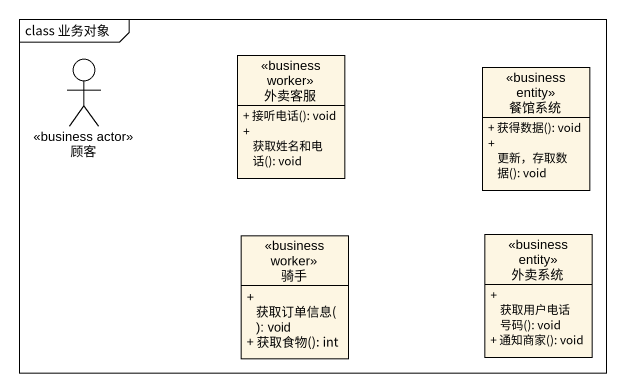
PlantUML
@startuml
mainframe class 业务对象
allowmixing
hide circle
hide empty members
skinparam classAttributeIconSize 0
actor 顾客 <<business actor>>
class 外卖客服 <<business worker>> {
  + 接听电话(): void
  + 获取姓名和电话(): void
}
class 餐馆系统 <<business entity>> {
  + 获得数据(): void
  + 更新，存取数据(): void
}
class 骑手 <<business worker>> {
  + 获取订单信息(): void
  + 获取食物(): int
}
class 外卖系统 <<business entity>> {
  + 获取用户电话号码(): void
  + 通知商家(): void
}
@enduml
